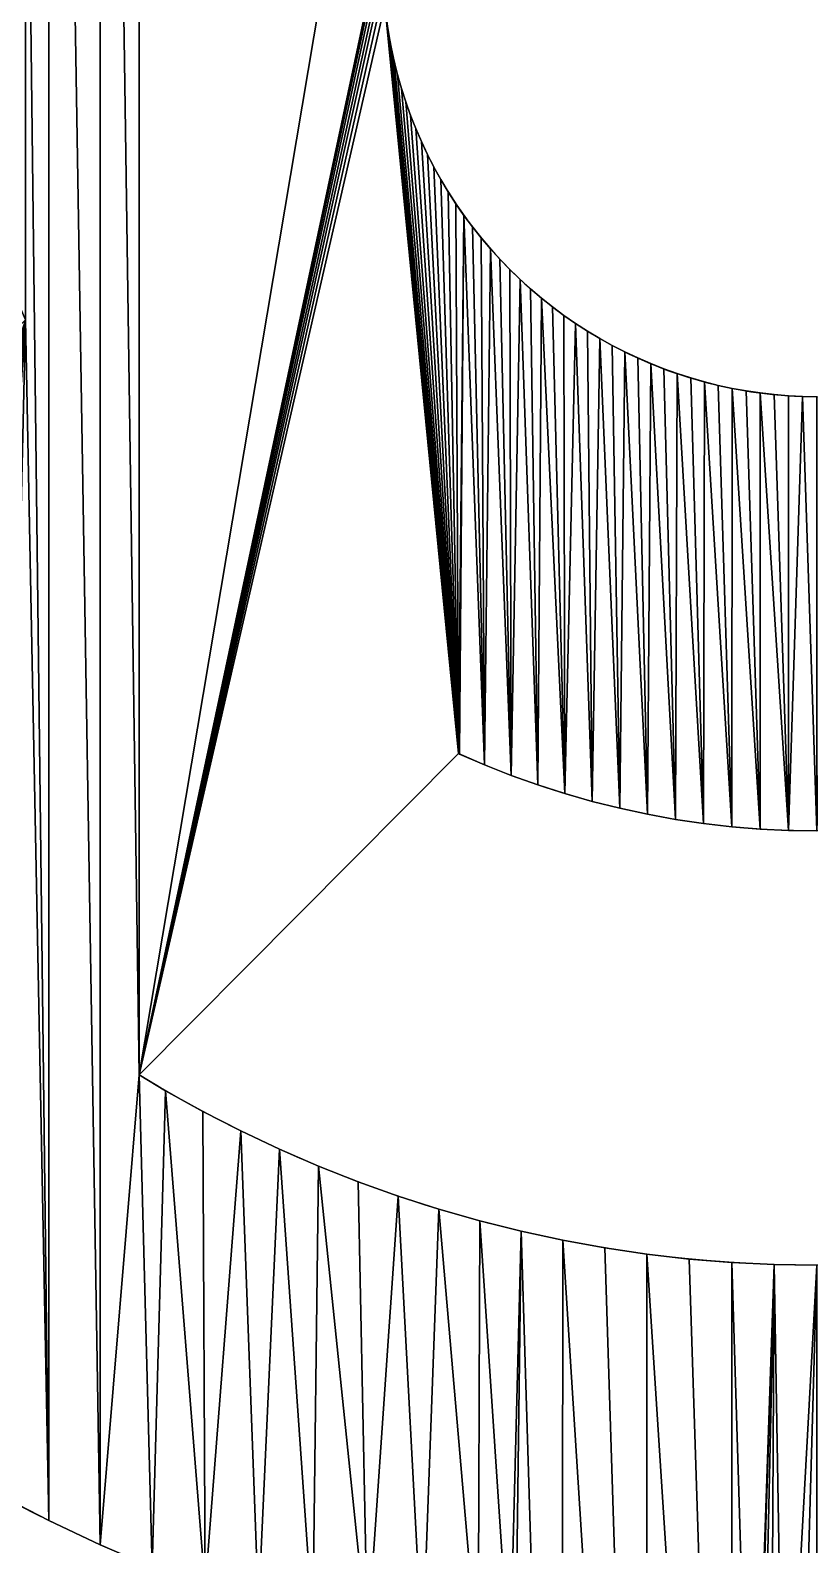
# Model space of a CAD drawing. Extents: x -88 to 88, y -88 to 88.
# Drawn here: x -18.12 to -0.16, y -36.43 to -1.56 of the extents above; entities that cross this region are included whole.
import ezdxf

# ---------------------------------------------------------------- set-up
doc = ezdxf.new("R2010")
doc.units = 0
doc.header["$MEASUREMENT"] = 0
doc.layers.get('0').update_dxf_attribs({"color": 13, "linetype": 'CONTINUOUS'})

# ---------------------------------------------------------------- blocks, each defined once
blk = doc.blocks.new('FUFO_S2')
for p, q in [((78.234, 86.471), (78.234, 86.471, 2)), ((78.292, 86.149), (78.292, 86.149, 2)), ((78.361, 85.829), (78.361, 85.829, 2)), ((78.441, 85.512), (78.441, 85.512, 2)), ((78.531, 85.197), (78.531, 85.197, 2)), ((78.631, 84.886), (78.631, 84.886, 2)), ((78.741, 84.577), (78.741, 84.577, 2)), ((78.861, 84.273), (78.861, 84.273, 2)), ((78.991, 83.973), (78.991, 83.973, 2)), ((79.131, 83.677), (79.131, 83.677, 2)), ((79.281, 83.386), (79.281, 83.386, 2)), ((79.44, 83.1), (79.44, 83.1, 2)), ((79.608, 82.819), (79.608, 82.819, 2)), ((79.785, 82.544), (79.785, 82.544, 2)), ((79.972, 82.275), (79.972, 82.275, 2)), ((80.166, 82.012), (80.166, 82.012, 2)), ((80.37, 81.756), (80.37, 81.756, 2)), ((80.582, 81.507), (80.582, 81.507, 2)), ((80.801, 81.264), (80.801, 81.264, 2)), ((81.029, 81.029), (81.029, 81.029, 2)), ((81.264, 80.801), (81.264, 80.801, 2)), ((81.507, 80.582), (81.507, 80.582, 2)), ((81.756, 80.37), (81.756, 80.37, 2)), ((82.012, 80.166), (82.012, 80.166, 2)), ((82.275, 79.972), (82.275, 79.972, 2)), ((82.544, 79.785), (82.544, 79.785, 2)), ((82.819, 79.608), (82.819, 79.608, 2)), ((83.1, 79.44), (83.1, 79.44, 2)), ((83.386, 79.281), (83.386, 79.281, 2)), ((83.677, 79.131), (83.677, 79.131, 2)), ((83.973, 78.991), (83.973, 78.991, 2)), ((84.273, 78.861), (84.273, 78.861, 2)), ((84.577, 78.741), (84.577, 78.741, 2)), ((84.886, 78.631), (84.886, 78.631, 2)), ((85.197, 78.531), (85.197, 78.531, 2)), ((85.512, 78.441), (85.512, 78.441, 2)), ((85.829, 78.361), (85.829, 78.361, 2)), ((86.149, 78.292), (86.149, 78.292, 2)), ((86.471, 78.234), (86.471, 78.234, 2)), ((86.795, 78.186), (86.795, 78.186, 2)), ((87.12, 78.148), (87.12, 78.148, 2)), ((87.446, 78.121), (87.446, 78.121, 2)), ((87.773, 78.105), (87.773, 78.105, 2)), ((79.847, 69.882), (72.487, 62.487)), ((79.847, 69.882, 2), (72.487, 62.487, 2)), ((79.847, 69.882), (79.847, 69.882, 2)), ((79.872, 69.872), (79.872, 69.872, 2)), ((80.447, 69.622), (80.447, 69.622, 2)), ((81.056, 69.381), (81.056, 69.381, 2)), ((81.672, 69.161), (81.672, 69.161, 2)), ((82.295, 68.961), (82.295, 68.961, 2)), ((82.925, 68.781), (82.925, 68.781, 2)), ((83.56, 68.622), (83.56, 68.622, 2)), ((84.199, 68.484), (84.199, 68.484, 2)), ((84.843, 68.367), (84.843, 68.367, 2)), ((85.491, 68.271), (85.491, 68.271, 2)), ((86.141, 68.196), (86.141, 68.196, 2)), ((86.793, 68.143), (86.793, 68.143, 2)), ((87.447, 68.111), (87.447, 68.111, 2)), ((72.487, 62.487), (72.487, 62.487, 2)), ((73.1, 62.119), (73.1, 62.119, 2)), ((73.958, 61.642), (73.958, 61.642, 2)), ((74.831, 61.194), (74.831, 61.194, 2)), ((75.719, 60.774), (75.719, 60.774, 2)), ((76.619, 60.384), (76.619, 60.384, 2)), ((77.532, 60.023), (77.532, 60.023, 2)), ((78.457, 59.692), (78.457, 59.692, 2)), ((79.391, 59.392), (79.391, 59.392, 2)), ((80.335, 59.122), (80.335, 59.122, 2)), ((81.288, 58.884), (81.288, 58.884, 2)), ((82.247, 58.676), (82.247, 58.676, 2)), ((83.213, 58.501), (83.213, 58.501, 2)), ((84.184, 58.357), (84.184, 58.357, 2)), ((85.159, 58.244), (85.159, 58.244, 2)), ((86.138, 58.164), (86.138, 58.164, 2)), ((87.118, 58.116), (87.118, 58.116, 2)), ((70.408, 52.225), (70.408, 52.225, 2)), ((71.592, 51.665), (71.592, 51.665, 2))]:
    blk.add_line(p, q)
at = {"extrusion": (0, 0, -1)}
for centre, radius in [((-88.1, 88.1), 88.1), ((-88.1, 88.1, -2), 88.1), ((-88.1, 88.1), 10), ((-88.1, 88.1, -2), 10)]:
    blk.add_circle(centre, radius, dxfattribs=at)
for centre, radius, start, end in [((-88.1, 88.1), 50, 278.1311, 351.8689), ((-88.1, 88.1, -2), 50, 278.1311, 351.8689), ((-88.1, 88.1), 40, 280.1834, 349.8166), ((-88.1, 88.1, -2), 40, 280.1834, 349.8166), ((-88.1, 88.1), 20, 245.7053, 294.3716), ((-88.1, 88.1, -2), 20, 245.7053, 294.3716), ((-88.1, 88.1), 30, 238.6345, 301.3655), ((-88.1, 88.1, -2), 30, 238.6345, 301.3655)]:
    blk.add_arc(centre, radius, start, end, dxfattribs=at)
mesh = blk.add_polyface()
corners = [(61.726, 118.174, 2), (61.194, 101.369, 2), (61.642, 102.242, 2), (62.119, 103.1, 2), (62.724, 119.02, 2), (62.487, 103.713, 2), (69.882, 96.353, 2), (63.75, 119.834, 2), (64.801, 120.614, 2), (65.877, 121.359, 2), (70.408, 123.975, 2), (70.408, 52.225, 2), (71.592, 51.665, 2), (71.592, 124.535, 2), (72.487, 62.487, 2), (72.487, 113.713, 2), (68.111, 87.444, 2), (68.111, 88.753, 2), (68.1, 88.099, 2), (68.143, 89.407, 2), (68.143, 86.791, 2), (68.196, 90.059, 2), (68.196, 86.138, 2), (68.271, 90.709, 2), (68.271, 85.488, 2), (68.367, 91.357, 2), (68.367, 84.841, 2), (68.484, 92.001, 2), (68.485, 84.197, 2), (68.622, 92.64, 2), (68.623, 83.557, 2), (68.781, 93.275, 2), (68.782, 82.922, 2), (68.961, 93.905, 2), (68.962, 82.293, 2), (69.161, 94.528, 2), (69.162, 81.67, 2), (69.381, 95.144, 2), (69.382, 81.054, 2), (69.622, 95.753, 2), (69.623, 80.445, 2), (69.872, 96.328, 2), (69.872, 79.872, 2), (79.872, 106.328, 2), (78.148, 89.08, 2), (78.186, 89.405, 2), (78.234, 89.729, 2), (78.292, 90.051, 2), (78.361, 90.371, 2), (78.441, 90.688, 2), (78.531, 91.003, 2), (78.631, 91.314, 2), (78.741, 91.623, 2), (78.861, 91.927, 2), (78.991, 92.227, 2), (79.131, 92.523, 2), (79.281, 92.814, 2), (79.44, 93.1, 2), (79.608, 93.381, 2), (79.785, 93.656, 2)]
mesh.append_faces([[corners[k] for k in face] for face in [(16, 17, 18)]], dxfattribs={"vtx0": -1})
mesh.append_faces([[corners[k] for k in face] for face in [(4, 6, 7), (7, 6, 8), (8, 6, 9), (10, 12, 13), (17, 16, 19), (19, 20, 21), (21, 22, 23), (23, 24, 25), (25, 26, 27), (27, 28, 29), (29, 30, 31), (31, 32, 33), (33, 34, 35), (35, 36, 37), (37, 38, 39), (39, 40, 41), (41, 42, 6)]], dxfattribs={"vtx0": -1, "vtx1": -1})
mesh.append_faces([[corners[k] for k in face] for face in [(10, 6, 11), (13, 14, 15)]], dxfattribs={"vtx0": -1, "vtx1": -1, "vtx2": -1})
mesh.append_faces([[corners[k] for k in face] for face in [(0, 1, 2), (0, 2, 3), (4, 3, 5), (4, 5, 6), (19, 16, 20), (21, 20, 22), (14, 43, 15), (43, 44, 45), (43, 45, 46), (43, 46, 47), (43, 47, 48), (43, 48, 49), (43, 49, 50), (43, 50, 51), (43, 51, 52), (43, 52, 53), (43, 53, 54), (43, 54, 55), (43, 55, 56), (43, 56, 57), (43, 57, 58), (43, 58, 59)]], dxfattribs={"vtx0": -1, "vtx2": -1})
mesh = blk.add_polyface()
corners = [(70.408, 123.975, 2), (70.408, 52.225, 2), (71.592, 51.665, 2), (71.592, 124.535, 2), (72.487, 62.487, 2), (61.642, 73.958, 2), (61.726, 58.026, 2), (62.119, 73.1, 2), (62.724, 57.18, 2), (62.487, 72.487, 2), (69.872, 79.872, 2), (63.75, 56.366, 2), (64.801, 55.586, 2), (65.877, 54.841, 2), (69.882, 96.353, 2), (68.271, 90.709, 2), (68.196, 86.138, 2), (68.271, 85.488, 2), (68.367, 91.357, 2), (68.367, 84.841, 2), (68.484, 92.001, 2), (68.485, 84.197, 2), (68.622, 92.64, 2), (68.623, 83.557, 2), (68.781, 93.275, 2), (68.782, 82.922, 2), (68.961, 93.905, 2), (68.962, 82.293, 2), (69.161, 94.528, 2), (69.162, 81.67, 2), (69.381, 95.144, 2), (69.382, 81.054, 2), (69.622, 95.753, 2), (69.623, 80.445, 2), (69.872, 96.328, 2), (78.105, 87.773, 2), (78.1, 88.1, 2), (78.121, 87.446, 2), (78.148, 87.12, 2), (79.847, 69.882, 2), (78.186, 86.795, 2), (78.234, 86.471, 2), (78.292, 86.149, 2), (78.361, 85.829, 2), (78.441, 85.512, 2), (78.531, 85.197, 2), (78.631, 84.886, 2), (78.741, 84.577, 2), (78.861, 84.273, 2), (78.991, 83.973, 2), (79.131, 83.677, 2), (79.281, 83.386, 2), (79.44, 83.1, 2), (79.608, 82.819, 2), (79.785, 82.544, 2), (79.972, 82.275, 2), (79.872, 106.328, 2), (78.148, 89.08, 2), (78.121, 88.754, 2), (78.105, 88.427, 2)]
mesh.append_faces([[corners[k] for k in face] for face in [(5, 6, 7), (7, 8, 9), (9, 8, 10), (35, 4, 37), (37, 4, 38), (38, 39, 40), (40, 39, 41), (41, 39, 42), (42, 39, 43), (43, 39, 44), (44, 39, 45), (45, 39, 46), (46, 39, 47), (47, 39, 48), (48, 39, 49), (49, 39, 50), (50, 39, 51), (51, 39, 52), (52, 39, 53), (53, 39, 54), (54, 39, 55), (57, 4, 58), (58, 4, 59), (59, 4, 36)]], dxfattribs={"vtx0": -1, "vtx1": -1})
mesh.append_faces([[corners[k] for k in face] for face in [(3, 2, 4), (10, 1, 14), (56, 4, 57)]], dxfattribs={"vtx0": -1, "vtx1": -1, "vtx2": -1})
mesh.append_faces([[corners[k] for k in face] for face in [(0, 1, 2), (10, 8, 11), (10, 11, 12), (10, 12, 13), (15, 16, 17), (18, 17, 19), (20, 19, 21), (22, 21, 23), (24, 23, 25), (26, 25, 27), (28, 27, 29), (30, 29, 31), (32, 31, 33), (34, 33, 10), (4, 35, 36), (38, 4, 39)]], dxfattribs={"vtx0": -1, "vtx2": -1})
mesh = blk.add_polyface()
corners = [(62.487, 103.713), (62.724, 119.02), (69.882, 96.353), (63.75, 119.834), (64.801, 120.614), (65.877, 121.359), (66.977, 122.068), (68.1, 122.741), (71.592, 51.665), (70.408, 123.975), (71.592, 124.535), (72.487, 62.487), (72.487, 113.713), (79.972, 93.925), (79.872, 106.328), (80.445, 106.577), (80.582, 94.693), (81.054, 106.818), (81.264, 95.399), (81.67, 107.038), (81.756, 95.83), (82.293, 107.238), (82.275, 96.228), (82.544, 96.415), (82.922, 107.418), (82.819, 96.592), (83.1, 96.76), (83.557, 107.577), (83.386, 96.919), (83.677, 97.069), (84.197, 107.715), (83.973, 97.209), (84.273, 97.339), (84.841, 107.833), (84.577, 97.459), (84.886, 97.569), (85.488, 107.929), (85.197, 97.669), (85.512, 97.759), (86.138, 108.004), (85.829, 97.839), (86.149, 97.908), (86.791, 108.057), (86.471, 97.966), (86.795, 98.014), (87.444, 108.089), (87.12, 98.052), (87.446, 98.079), (88.099, 108.1), (87.773, 98.095), (88.1, 98.1), (88.753, 108.089), (88.427, 98.095), (88.754, 98.079), (89.407, 108.057)]
mesh.append_faces([[corners[k] for k in face] for face in [(0, 1, 2), (22, 21, 23), (23, 24, 25), (25, 24, 26), (26, 27, 28), (28, 27, 29), (29, 30, 31), (31, 30, 32), (32, 33, 34), (34, 33, 35), (35, 36, 37), (37, 36, 38), (38, 39, 40), (40, 39, 41), (41, 42, 43), (43, 42, 44), (44, 45, 46), (46, 45, 47), (47, 48, 49), (49, 48, 50), (50, 51, 52), (52, 51, 53)]], dxfattribs={"vtx0": -1, "vtx1": -1})
mesh.append_faces([[corners[k] for k in face] for face in [(11, 10, 12)]], dxfattribs={"vtx0": -1, "vtx1": -1, "vtx2": -1})
mesh.append_faces([[corners[k] for k in face] for face in [(2, 1, 3), (2, 3, 4), (2, 4, 5), (2, 5, 6), (2, 6, 7), (8, 9, 10), (13, 14, 15), (16, 15, 17), (18, 17, 19), (20, 19, 21), (23, 21, 24), (26, 24, 27), (29, 27, 30), (32, 30, 33), (35, 33, 36), (38, 36, 39), (41, 39, 42), (44, 42, 45), (47, 45, 48), (50, 48, 51), (53, 51, 54)]], dxfattribs={"vtx0": -1, "vtx2": -1})
mesh = blk.add_polyface()
corners = [(68.196, 86.138), (68.271, 90.709), (68.271, 85.488), (68.367, 91.357), (68.367, 84.841), (68.484, 92.001), (68.485, 84.197), (68.622, 92.64), (68.623, 83.557), (68.781, 93.275), (68.782, 82.922), (68.961, 93.905), (68.962, 82.293), (69.161, 94.528), (69.162, 81.67), (69.381, 95.144), (69.382, 81.054), (69.622, 95.753), (69.623, 80.445), (69.872, 96.328), (69.872, 79.872), (71.592, 51.665), (71.592, 124.535), (72.487, 62.487), (78.148, 87.12), (78.121, 87.446), (78.105, 87.773), (78.1, 88.1), (79.847, 69.882), (78.186, 86.795), (78.234, 86.471), (78.292, 86.149), (78.361, 85.829), (78.441, 85.512), (78.531, 85.197), (78.631, 84.886), (78.741, 84.577), (78.861, 84.273), (78.991, 83.973), (79.131, 83.677), (79.281, 83.386), (79.44, 83.1), (79.608, 82.819), (79.785, 82.544), (79.972, 82.275), (80.447, 69.622), (80.166, 82.012), (80.37, 81.756), (80.582, 81.507), (81.056, 69.381), (80.801, 81.264), (81.029, 81.029), (81.264, 80.801), (81.672, 69.161), (81.507, 80.582), (81.756, 80.37), (82.295, 68.961), (82.012, 80.166), (82.275, 79.972), (79.872, 106.328), (78.148, 89.08), (78.121, 88.754), (78.105, 88.427)]
mesh.append_faces([[corners[k] for k in face] for face in [(0, 1, 2), (2, 3, 4), (4, 5, 6), (6, 7, 8), (8, 9, 10), (10, 11, 12), (12, 13, 14), (14, 15, 16), (16, 17, 18), (18, 19, 20), (24, 23, 25), (25, 23, 26), (26, 23, 27)]], dxfattribs={"vtx0": -1, "vtx1": -1})
mesh.append_faces([[corners[k] for k in face] for face in [(21, 22, 23), (23, 59, 60)]], dxfattribs={"vtx0": -1, "vtx1": -1, "vtx2": -1})
mesh.append_faces([[corners[k] for k in face] for face in [(28, 24, 29), (28, 29, 30), (28, 30, 31), (28, 31, 32), (28, 32, 33), (28, 33, 34), (28, 34, 35), (28, 35, 36), (28, 36, 37), (28, 37, 38), (28, 38, 39), (28, 39, 40), (28, 40, 41), (28, 41, 42), (28, 42, 43), (28, 43, 44), (45, 44, 46), (45, 46, 47), (45, 47, 48), (49, 48, 50), (49, 50, 51), (49, 51, 52), (53, 52, 54), (53, 54, 55), (56, 55, 57), (56, 57, 58), (23, 60, 61), (23, 61, 62), (23, 62, 27)]], dxfattribs={"vtx0": -1, "vtx2": -1})
mesh = blk.add_polyface()
corners = [(62.724, 57.18), (62.487, 72.487), (69.872, 79.872), (63.75, 56.366), (64.801, 55.586), (65.877, 54.841), (70.408, 52.225), (69.882, 96.353), (70.408, 123.975), (71.592, 51.665), (72.487, 62.487), (78.148, 87.12), (79.847, 69.882), (79.972, 82.275), (79.872, 69.872), (80.447, 69.622), (80.582, 81.507), (81.056, 69.381), (81.264, 80.801), (81.672, 69.161), (81.756, 80.37), (82.295, 68.961), (82.275, 79.972), (82.544, 79.785), (82.925, 68.781), (82.819, 79.608), (83.1, 79.44), (83.56, 68.622), (83.386, 79.281), (83.677, 79.131), (84.199, 68.484), (83.973, 78.991), (84.273, 78.861), (84.843, 68.367), (84.577, 78.741), (84.886, 78.631), (85.491, 68.271), (85.197, 78.531), (85.512, 78.441), (86.141, 68.196), (85.829, 78.361), (86.149, 78.292), (86.793, 68.143), (86.471, 78.234), (86.795, 78.186), (87.447, 68.111), (87.12, 78.148), (87.446, 78.121), (87.773, 78.105), (88.101, 68.1), (88.1, 78.1), (88.427, 78.105), (88.756, 68.111), (88.754, 78.121), (89.08, 78.148)]
mesh.append_faces([[corners[k] for k in face] for face in [(0, 2, 3), (3, 2, 4), (4, 2, 5), (6, 8, 9), (10, 11, 12), (12, 13, 14), (14, 13, 15), (15, 16, 17), (17, 18, 19), (19, 20, 21), (21, 23, 24), (24, 26, 27), (27, 29, 30), (30, 32, 33), (33, 35, 36), (36, 38, 39), (39, 41, 42), (42, 44, 45), (45, 48, 49), (49, 51, 52)]], dxfattribs={"vtx0": -1, "vtx1": -1})
mesh.append_faces([[corners[k] for k in face] for face in [(6, 2, 7)]], dxfattribs={"vtx0": -1, "vtx1": -1, "vtx2": -1})
mesh.append_faces([[corners[k] for k in face] for face in [(0, 1, 2), (21, 22, 23), (24, 23, 25), (24, 25, 26), (27, 26, 28), (27, 28, 29), (30, 29, 31), (30, 31, 32), (33, 32, 34), (33, 34, 35), (36, 35, 37), (36, 37, 38), (39, 38, 40), (39, 40, 41), (42, 41, 43), (42, 43, 44), (45, 44, 46), (45, 46, 47), (45, 47, 48), (49, 48, 50), (49, 50, 51), (52, 51, 53), (52, 53, 54)]], dxfattribs={"vtx0": -1, "vtx2": -1})
mesh = blk.add_polyface()
corners = [(68.111, 88.753), (68.111, 87.444), (68.1, 88.099), (68.143, 89.407), (68.143, 86.791), (68.196, 90.059), (68.196, 86.138), (68.271, 90.709), (68.271, 85.488), (68.367, 91.357), (68.367, 84.841), (68.484, 92.001), (68.485, 84.197), (68.622, 92.64), (68.623, 83.557), (68.781, 93.275), (68.782, 82.922), (68.961, 93.905), (68.962, 82.293), (69.161, 94.528), (69.162, 81.67), (69.381, 95.144), (69.382, 81.054), (69.622, 95.753), (69.623, 80.445), (69.872, 96.328), (69.872, 79.872), (69.882, 96.353), (70.408, 123.975), (70.408, 52.225), (79.872, 106.328), (72.487, 62.487), (72.487, 113.713), (78.148, 89.08), (78.186, 89.405), (78.234, 89.729), (78.292, 90.051), (78.361, 90.371), (78.441, 90.688), (78.531, 91.003), (78.631, 91.314), (78.741, 91.623), (78.861, 91.927), (78.991, 92.227), (79.131, 92.523), (79.281, 92.814), (79.44, 93.1), (79.608, 93.381), (79.785, 93.656), (79.972, 93.925), (80.445, 106.577), (80.166, 94.188), (80.37, 94.444), (80.582, 94.693), (81.054, 106.818), (80.801, 94.936), (81.029, 95.171), (81.264, 95.399), (81.67, 107.038), (81.507, 95.618), (81.756, 95.83), (82.293, 107.238), (82.012, 96.034), (82.275, 96.228)]
mesh.append_faces([[corners[k] for k in face] for face in [(0, 1, 2)]], dxfattribs={"vtx0": -1})
mesh.append_faces([[corners[k] for k in face] for face in [(1, 3, 4), (4, 5, 6), (30, 31, 32), (33, 30, 34), (34, 30, 35), (35, 30, 36), (36, 30, 37), (37, 30, 38), (38, 30, 39), (39, 30, 40), (40, 30, 41), (41, 30, 42), (42, 30, 43), (43, 30, 44), (44, 30, 45), (45, 30, 46), (46, 30, 47), (47, 30, 48), (48, 30, 49), (49, 50, 51), (51, 50, 52), (52, 50, 53), (53, 54, 55), (55, 54, 56), (56, 54, 57), (57, 58, 59), (59, 58, 60), (60, 61, 62), (62, 61, 63)]], dxfattribs={"vtx0": -1, "vtx1": -1})
mesh.append_faces([[corners[k] for k in face] for face in [(27, 28, 29)]], dxfattribs={"vtx0": -1, "vtx1": -1, "vtx2": -1})
mesh.append_faces([[corners[k] for k in face] for face in [(1, 0, 3), (4, 3, 5), (6, 5, 7), (8, 7, 9), (10, 9, 11), (12, 11, 13), (14, 13, 15), (16, 15, 17), (18, 17, 19), (20, 19, 21), (22, 21, 23), (24, 23, 25), (26, 25, 27)]], dxfattribs={"vtx0": -1, "vtx2": -1})
mesh = blk.add_polyface()
corners = [(78.186, 86.795), (78.234, 86.471, 2), (78.234, 86.471), (78.186, 86.795, 2)]
mesh.append_faces([[corners[k] for k in face] for face in [(0, 1, 2), (1, 0, 3)]], dxfattribs={"vtx0": -1})
mesh = blk.add_polyface()
corners = [(78.234, 86.471), (78.292, 86.149, 2), (78.292, 86.149), (78.234, 86.471, 2)]
mesh.append_faces([[corners[k] for k in face] for face in [(0, 1, 2), (1, 0, 3)]], dxfattribs={"vtx0": -1})
mesh = blk.add_polyface()
corners = [(78.292, 86.149), (78.361, 85.829, 2), (78.361, 85.829), (78.292, 86.149, 2)]
mesh.append_faces([[corners[k] for k in face] for face in [(0, 1, 2), (1, 0, 3)]], dxfattribs={"vtx0": -1})
mesh = blk.add_polyface()
corners = [(78.361, 85.829), (78.441, 85.512, 2), (78.441, 85.512), (78.361, 85.829, 2)]
mesh.append_faces([[corners[k] for k in face] for face in [(0, 1, 2), (1, 0, 3)]], dxfattribs={"vtx0": -1})
mesh = blk.add_polyface()
corners = [(78.441, 85.512), (78.531, 85.197, 2), (78.531, 85.197), (78.441, 85.512, 2)]
mesh.append_faces([[corners[k] for k in face] for face in [(0, 1, 2), (1, 0, 3)]], dxfattribs={"vtx0": -1})
mesh = blk.add_polyface()
corners = [(78.531, 85.197), (78.631, 84.886, 2), (78.631, 84.886), (78.531, 85.197, 2)]
mesh.append_faces([[corners[k] for k in face] for face in [(0, 1, 2), (1, 0, 3)]], dxfattribs={"vtx0": -1})
mesh = blk.add_polyface()
corners = [(78.631, 84.886), (78.741, 84.577, 2), (78.741, 84.577), (78.631, 84.886, 2)]
mesh.append_faces([[corners[k] for k in face] for face in [(0, 1, 2), (1, 0, 3)]], dxfattribs={"vtx0": -1})
mesh = blk.add_polyface()
corners = [(78.741, 84.577), (78.861, 84.273, 2), (78.861, 84.273), (78.741, 84.577, 2)]
mesh.append_faces([[corners[k] for k in face] for face in [(0, 1, 2), (1, 0, 3)]], dxfattribs={"vtx0": -1})
mesh = blk.add_polyface()
corners = [(78.861, 84.273), (78.991, 83.973, 2), (78.991, 83.973), (78.861, 84.273, 2)]
mesh.append_faces([[corners[k] for k in face] for face in [(0, 1, 2), (1, 0, 3)]], dxfattribs={"vtx0": -1})
mesh = blk.add_polyface()
corners = [(78.991, 83.973), (79.131, 83.677, 2), (79.131, 83.677), (78.991, 83.973, 2)]
mesh.append_faces([[corners[k] for k in face] for face in [(0, 1, 2), (1, 0, 3)]], dxfattribs={"vtx0": -1})
mesh = blk.add_polyface()
corners = [(79.131, 83.677), (79.281, 83.386, 2), (79.281, 83.386), (79.131, 83.677, 2)]
mesh.append_faces([[corners[k] for k in face] for face in [(0, 1, 2), (1, 0, 3)]], dxfattribs={"vtx0": -1})
mesh = blk.add_polyface()
corners = [(79.281, 83.386), (79.44, 83.1, 2), (79.44, 83.1), (79.281, 83.386, 2)]
mesh.append_faces([[corners[k] for k in face] for face in [(0, 1, 2), (1, 0, 3)]], dxfattribs={"vtx0": -1})
mesh = blk.add_polyface()
corners = [(79.44, 83.1), (79.608, 82.819, 2), (79.608, 82.819), (79.44, 83.1, 2)]
mesh.append_faces([[corners[k] for k in face] for face in [(0, 1, 2), (1, 0, 3)]], dxfattribs={"vtx0": -1})
mesh = blk.add_polyface()
corners = [(79.608, 82.819), (79.785, 82.544, 2), (79.785, 82.544), (79.608, 82.819, 2)]
mesh.append_faces([[corners[k] for k in face] for face in [(0, 1, 2), (1, 0, 3)]], dxfattribs={"vtx0": -1})
mesh = blk.add_polyface()
corners = [(79.785, 82.544), (79.972, 82.275, 2), (79.972, 82.275), (79.785, 82.544, 2)]
mesh.append_faces([[corners[k] for k in face] for face in [(0, 1, 2), (1, 0, 3)]], dxfattribs={"vtx0": -1})
mesh = blk.add_polyface()
corners = [(79.972, 82.275, 2), (79.847, 69.882, 2), (79.872, 69.872, 2), (80.447, 69.622, 2), (80.166, 82.012, 2), (80.37, 81.756, 2), (80.582, 81.507, 2), (81.056, 69.381, 2), (80.801, 81.264, 2), (81.029, 81.029, 2), (81.264, 80.801, 2), (81.672, 69.161, 2), (81.507, 80.582, 2), (81.756, 80.37, 2), (82.295, 68.961, 2), (82.012, 80.166, 2), (82.275, 79.972, 2), (82.544, 79.785, 2), (82.925, 68.781, 2), (82.819, 79.608, 2), (83.1, 79.44, 2), (83.56, 68.622, 2), (83.386, 79.281, 2), (83.677, 79.131, 2), (84.199, 68.484, 2), (83.973, 78.991, 2), (84.273, 78.861, 2), (84.843, 68.367, 2), (84.577, 78.741, 2), (84.886, 78.631, 2), (85.491, 68.271, 2), (85.197, 78.531, 2), (85.512, 78.441, 2), (86.141, 68.196, 2), (85.829, 78.361, 2), (86.149, 78.292, 2), (86.793, 68.143, 2), (86.471, 78.234, 2), (86.795, 78.186, 2), (87.447, 68.111, 2), (87.12, 78.148, 2), (87.446, 78.121, 2), (87.773, 78.105, 2), (88.101, 68.1, 2), (88.1, 78.1, 2)]
mesh.append_faces([[corners[k] for k in face] for face in [(0, 3, 4), (4, 3, 5), (5, 3, 6), (6, 7, 8), (8, 7, 9), (9, 7, 10), (10, 11, 12), (12, 11, 13), (13, 14, 15), (15, 14, 16), (16, 14, 17), (17, 18, 19), (19, 18, 20), (20, 21, 22), (22, 21, 23), (23, 24, 25), (25, 24, 26), (26, 27, 28), (28, 27, 29), (29, 30, 31), (31, 30, 32), (32, 33, 34), (34, 33, 35), (35, 36, 37), (37, 36, 38), (38, 39, 40), (40, 39, 41), (41, 39, 42), (42, 43, 44)]], dxfattribs={"vtx0": -1, "vtx1": -1})
mesh.append_faces([[corners[k] for k in face] for face in [(0, 1, 2), (0, 2, 3), (6, 3, 7), (10, 7, 11), (13, 11, 14), (17, 14, 18), (20, 18, 21), (23, 21, 24), (26, 24, 27), (29, 27, 30), (32, 30, 33), (35, 33, 36), (38, 36, 39), (42, 39, 43)]], dxfattribs={"vtx0": -1, "vtx2": -1})
mesh = blk.add_polyface()
corners = [(79.972, 82.275), (80.166, 82.012, 2), (80.166, 82.012), (79.972, 82.275, 2)]
mesh.append_faces([[corners[k] for k in face] for face in [(0, 1, 2), (1, 0, 3)]], dxfattribs={"vtx0": -1})
mesh = blk.add_polyface()
corners = [(80.166, 82.012), (80.37, 81.756, 2), (80.37, 81.756), (80.166, 82.012, 2)]
mesh.append_faces([[corners[k] for k in face] for face in [(0, 1, 2), (1, 0, 3)]], dxfattribs={"vtx0": -1})
mesh = blk.add_polyface()
corners = [(80.37, 81.756), (80.582, 81.507, 2), (80.582, 81.507), (80.37, 81.756, 2)]
mesh.append_faces([[corners[k] for k in face] for face in [(0, 1, 2), (1, 0, 3)]], dxfattribs={"vtx0": -1})
mesh = blk.add_polyface()
corners = [(80.582, 81.507), (80.801, 81.264, 2), (80.801, 81.264), (80.582, 81.507, 2)]
mesh.append_faces([[corners[k] for k in face] for face in [(0, 1, 2), (1, 0, 3)]], dxfattribs={"vtx0": -1})
mesh = blk.add_polyface()
corners = [(80.801, 81.264), (81.029, 81.029, 2), (81.029, 81.029), (80.801, 81.264, 2)]
mesh.append_faces([[corners[k] for k in face] for face in [(0, 1, 2), (1, 0, 3)]], dxfattribs={"vtx0": -1})
mesh = blk.add_polyface()
corners = [(81.029, 81.029, 2), (81.264, 80.801), (81.029, 81.029), (81.264, 80.801, 2)]
mesh.append_faces([[corners[k] for k in face] for face in [(0, 1, 2), (1, 0, 3)]], dxfattribs={"vtx0": -1})
mesh = blk.add_polyface()
corners = [(81.264, 80.801, 2), (81.507, 80.582), (81.264, 80.801), (81.507, 80.582, 2)]
mesh.append_faces([[corners[k] for k in face] for face in [(0, 1, 2), (1, 0, 3)]], dxfattribs={"vtx0": -1})
mesh = blk.add_polyface()
corners = [(81.507, 80.582, 2), (81.756, 80.37), (81.507, 80.582), (81.756, 80.37, 2)]
mesh.append_faces([[corners[k] for k in face] for face in [(0, 1, 2), (1, 0, 3)]], dxfattribs={"vtx0": -1})
mesh = blk.add_polyface()
corners = [(81.756, 80.37, 2), (82.012, 80.166), (81.756, 80.37), (82.012, 80.166, 2)]
mesh.append_faces([[corners[k] for k in face] for face in [(0, 1, 2), (1, 0, 3)]], dxfattribs={"vtx0": -1})
mesh = blk.add_polyface()
corners = [(72.487, 62.487, 2), (71.592, 51.665, 2), (72.793, 51.145, 2), (73.1, 62.119, 2), (74.01, 50.664, 2), (73.958, 61.642, 2), (74.831, 61.194, 2), (75.242, 50.223, 2), (75.719, 60.774, 2), (76.489, 49.822, 2), (76.619, 60.384, 2), (77.747, 49.463, 2), (77.532, 60.023, 2), (78.457, 59.692, 2), (79.017, 49.145, 2), (79.391, 59.392, 2), (80.296, 48.869, 2), (80.335, 59.122, 2), (81.029, 48.735, 2), (81.288, 58.884, 2), (62.119, 73.1, 2), (61.726, 58.026, 2), (62.724, 57.18, 2), (69.872, 79.872, 2), (65.877, 54.841, 2), (66.977, 54.132, 2), (68.1, 53.459, 2), (69.244, 52.823, 2), (70.408, 52.225, 2), (86.6, 43.1, 2), (87.118, 58.116, 2), (86.138, 58.164, 2), (86.651, 43.488, 2), (86.801, 43.85, 2), (87.039, 44.161, 2), (87.35, 44.399, 2), (88.1, 58.1, 2), (87.712, 44.549, 2), (88.1, 44.6, 2), (81.029, 38.609, 2), (82.219, 28.389, 2), (82.247, 58.676, 2), (84.176, 28.228, 2), (83.213, 58.501, 2), (84.184, 58.357, 2), (86.137, 28.132, 2), (85.159, 58.244, 2), (88.1, 28.1, 2), (86.651, 42.712, 2), (86.801, 42.35, 2)]
mesh.append_faces([[corners[k] for k in face] for face in [(0, 2, 3), (3, 4, 5), (5, 4, 6), (6, 7, 8), (8, 9, 10), (10, 11, 12), (12, 11, 13), (13, 14, 15), (15, 16, 17), (17, 18, 19), (30, 35, 36), (39, 40, 18), (19, 40, 41), (41, 42, 43), (43, 42, 44), (44, 45, 46), (46, 45, 31), (29, 47, 48), (48, 47, 49)]], dxfattribs={"vtx0": -1, "vtx1": -1})
mesh.append_faces([[corners[k] for k in face] for face in [(18, 40, 19), (31, 45, 29)]], dxfattribs={"vtx0": -1, "vtx1": -1, "vtx2": -1})
mesh.append_faces([[corners[k] for k in face] for face in [(0, 1, 2), (3, 2, 4), (6, 4, 7), (8, 7, 9), (10, 9, 11), (13, 11, 14), (15, 14, 16), (17, 16, 18), (20, 21, 22), (23, 24, 25), (23, 25, 26), (23, 26, 27), (23, 27, 28), (29, 30, 31), (30, 29, 32), (30, 32, 33), (30, 33, 34), (30, 34, 35), (36, 35, 37), (36, 37, 38), (41, 40, 42), (44, 42, 45)]], dxfattribs={"vtx0": -1, "vtx2": -1})
mesh = blk.add_polyface()
corners = [(65.877, 54.841), (69.872, 79.872), (66.977, 54.132), (68.1, 53.459), (69.244, 52.823), (70.408, 52.225), (71.592, 51.665), (72.487, 62.487), (72.793, 51.145), (73.1, 62.119), (74.01, 50.664), (73.958, 61.642), (74.831, 61.194), (75.242, 50.223), (75.719, 60.774), (76.489, 49.822), (76.619, 60.384), (77.747, 49.463), (77.532, 60.023), (78.457, 59.692), (79.017, 49.145), (79.391, 59.392), (80.296, 48.869), (80.335, 59.122), (81.029, 48.735), (81.288, 58.884), (81.029, 38.609), (82.219, 28.389), (82.247, 58.676), (84.176, 28.228), (83.213, 58.501), (84.184, 58.357), (86.137, 28.132), (85.159, 58.244), (86.138, 58.164), (86.6, 43.1), (87.118, 58.116), (86.651, 43.488), (86.801, 43.85), (87.039, 44.161), (87.35, 44.399), (88.1, 58.1), (87.712, 44.549), (88.1, 44.6), (89.082, 58.116), (88.488, 44.549), (88.85, 44.399), (89.161, 44.161)]
mesh.append_faces([[corners[k] for k in face] for face in [(0, 1, 2), (2, 1, 3), (3, 1, 4), (4, 1, 5), (6, 7, 8), (8, 9, 10), (10, 12, 13), (13, 14, 15), (15, 16, 17), (17, 19, 20), (20, 21, 22), (22, 23, 24), (24, 25, 26), (27, 28, 29), (29, 31, 32), (36, 35, 34), (35, 36, 37), (37, 36, 38), (38, 36, 39), (39, 36, 40), (40, 41, 42), (42, 41, 43), (43, 44, 45), (45, 44, 46), (46, 44, 47)]], dxfattribs={"vtx0": -1, "vtx1": -1})
mesh.append_faces([[corners[k] for k in face] for face in [(27, 26, 25), (32, 34, 35)]], dxfattribs={"vtx0": -1, "vtx1": -1, "vtx2": -1})
mesh.append_faces([[corners[k] for k in face] for face in [(8, 7, 9), (10, 9, 11), (10, 11, 12), (13, 12, 14), (15, 14, 16), (17, 16, 18), (17, 18, 19), (20, 19, 21), (22, 21, 23), (24, 23, 25), (27, 25, 28), (29, 28, 30), (29, 30, 31), (32, 31, 33), (32, 33, 34), (40, 36, 41), (43, 41, 44)]], dxfattribs={"vtx0": -1, "vtx2": -1})
mesh = blk.add_polyface()
corners = [(82.012, 80.166, 2), (82.275, 79.972), (82.012, 80.166), (82.275, 79.972, 2)]
mesh.append_faces([[corners[k] for k in face] for face in [(0, 1, 2), (1, 0, 3)]], dxfattribs={"vtx0": -1})
mesh = blk.add_polyface()
corners = [(82.275, 79.972, 2), (82.544, 79.785), (82.275, 79.972), (82.544, 79.785, 2)]
mesh.append_faces([[corners[k] for k in face] for face in [(0, 1, 2), (1, 0, 3)]], dxfattribs={"vtx0": -1})
mesh = blk.add_polyface()
corners = [(82.544, 79.785, 2), (82.819, 79.608), (82.544, 79.785), (82.819, 79.608, 2)]
mesh.append_faces([[corners[k] for k in face] for face in [(0, 1, 2), (1, 0, 3)]], dxfattribs={"vtx0": -1})
mesh = blk.add_polyface()
corners = [(82.819, 79.608, 2), (83.1, 79.44), (82.819, 79.608), (83.1, 79.44, 2)]
mesh.append_faces([[corners[k] for k in face] for face in [(0, 1, 2), (1, 0, 3)]], dxfattribs={"vtx0": -1})
mesh = blk.add_polyface()
corners = [(83.1, 79.44, 2), (83.386, 79.281), (83.1, 79.44), (83.386, 79.281, 2)]
mesh.append_faces([[corners[k] for k in face] for face in [(0, 1, 2), (1, 0, 3)]], dxfattribs={"vtx0": -1})
mesh = blk.add_polyface()
corners = [(83.386, 79.281, 2), (83.677, 79.131), (83.386, 79.281), (83.677, 79.131, 2)]
mesh.append_faces([[corners[k] for k in face] for face in [(0, 1, 2), (1, 0, 3)]], dxfattribs={"vtx0": -1})
mesh = blk.add_polyface()
corners = [(83.677, 79.131, 2), (83.973, 78.991), (83.677, 79.131), (83.973, 78.991, 2)]
mesh.append_faces([[corners[k] for k in face] for face in [(0, 1, 2), (1, 0, 3)]], dxfattribs={"vtx0": -1})
mesh = blk.add_polyface()
corners = [(83.973, 78.991, 2), (84.273, 78.861), (83.973, 78.991), (84.273, 78.861, 2)]
mesh.append_faces([[corners[k] for k in face] for face in [(0, 1, 2), (1, 0, 3)]], dxfattribs={"vtx0": -1})
mesh = blk.add_polyface()
corners = [(84.273, 78.861, 2), (84.577, 78.741), (84.273, 78.861), (84.577, 78.741, 2)]
mesh.append_faces([[corners[k] for k in face] for face in [(0, 1, 2), (1, 0, 3)]], dxfattribs={"vtx0": -1})
mesh = blk.add_polyface()
corners = [(84.577, 78.741, 2), (84.886, 78.631), (84.577, 78.741), (84.886, 78.631, 2)]
mesh.append_faces([[corners[k] for k in face] for face in [(0, 1, 2), (1, 0, 3)]], dxfattribs={"vtx0": -1})
mesh = blk.add_polyface()
corners = [(84.886, 78.631, 2), (85.197, 78.531), (84.886, 78.631), (85.197, 78.531, 2)]
mesh.append_faces([[corners[k] for k in face] for face in [(0, 1, 2), (1, 0, 3)]], dxfattribs={"vtx0": -1})
mesh = blk.add_polyface()
corners = [(85.197, 78.531, 2), (85.512, 78.441), (85.197, 78.531), (85.512, 78.441, 2)]
mesh.append_faces([[corners[k] for k in face] for face in [(0, 1, 2), (1, 0, 3)]], dxfattribs={"vtx0": -1})
mesh = blk.add_polyface()
corners = [(85.512, 78.441, 2), (85.829, 78.361), (85.512, 78.441), (85.829, 78.361, 2)]
mesh.append_faces([[corners[k] for k in face] for face in [(0, 1, 2), (1, 0, 3)]], dxfattribs={"vtx0": -1})
mesh = blk.add_polyface()
corners = [(85.829, 78.361, 2), (86.149, 78.292), (85.829, 78.361), (86.149, 78.292, 2)]
mesh.append_faces([[corners[k] for k in face] for face in [(0, 1, 2), (1, 0, 3)]], dxfattribs={"vtx0": -1})
mesh = blk.add_polyface()
corners = [(86.149, 78.292, 2), (86.471, 78.234), (86.149, 78.292), (86.471, 78.234, 2)]
mesh.append_faces([[corners[k] for k in face] for face in [(0, 1, 2), (1, 0, 3)]], dxfattribs={"vtx0": -1})
mesh = blk.add_polyface()
corners = [(86.471, 78.234, 2), (86.795, 78.186), (86.471, 78.234), (86.795, 78.186, 2)]
mesh.append_faces([[corners[k] for k in face] for face in [(0, 1, 2), (1, 0, 3)]], dxfattribs={"vtx0": -1})
mesh = blk.add_polyface()
corners = [(86.795, 78.186, 2), (87.12, 78.148), (86.795, 78.186), (87.12, 78.148, 2)]
mesh.append_faces([[corners[k] for k in face] for face in [(0, 1, 2), (1, 0, 3)]], dxfattribs={"vtx0": -1})
mesh = blk.add_polyface()
corners = [(87.12, 78.148, 2), (87.446, 78.121), (87.12, 78.148), (87.446, 78.121, 2)]
mesh.append_faces([[corners[k] for k in face] for face in [(0, 1, 2), (1, 0, 3)]], dxfattribs={"vtx0": -1})
mesh = blk.add_polyface()
corners = [(87.446, 78.121, 2), (87.773, 78.105), (87.446, 78.121), (87.773, 78.105, 2)]
mesh.append_faces([[corners[k] for k in face] for face in [(0, 1, 2), (1, 0, 3)]], dxfattribs={"vtx0": -1})
mesh = blk.add_polyface()
corners = [(87.773, 78.105, 2), (88.1, 78.1), (87.773, 78.105), (88.1, 78.1, 2)]
mesh.append_faces([[corners[k] for k in face] for face in [(0, 1, 2), (1, 0, 3)]], dxfattribs={"vtx0": -1})
mesh = blk.add_polyface()
corners = [(79.847, 69.882), (72.487, 62.487, 2), (72.487, 62.487), (79.847, 69.882, 2)]
mesh.append_faces([[corners[k] for k in face] for face in [(0, 1, 2), (1, 0, 3)]], dxfattribs={"vtx0": -1})
mesh = blk.add_polyface()
corners = [(79.872, 69.872, 2), (79.847, 69.882), (79.872, 69.872), (79.847, 69.882, 2)]
mesh.append_faces([[corners[k] for k in face] for face in [(0, 1, 2), (1, 0, 3)]], dxfattribs={"vtx0": -1})
mesh = blk.add_polyface()
corners = [(80.447, 69.622, 2), (79.872, 69.872), (80.447, 69.622), (79.872, 69.872, 2)]
mesh.append_faces([[corners[k] for k in face] for face in [(0, 1, 2), (1, 0, 3)]], dxfattribs={"vtx0": -1})
mesh = blk.add_polyface()
corners = [(81.056, 69.381, 2), (80.447, 69.622), (81.056, 69.381), (80.447, 69.622, 2)]
mesh.append_faces([[corners[k] for k in face] for face in [(0, 1, 2), (1, 0, 3)]], dxfattribs={"vtx0": -1})
mesh = blk.add_polyface()
corners = [(81.672, 69.161, 2), (81.056, 69.381), (81.672, 69.161), (81.056, 69.381, 2)]
mesh.append_faces([[corners[k] for k in face] for face in [(0, 1, 2), (1, 0, 3)]], dxfattribs={"vtx0": -1})
mesh = blk.add_polyface()
corners = [(82.295, 68.961, 2), (81.672, 69.161), (82.295, 68.961), (81.672, 69.161, 2)]
mesh.append_faces([[corners[k] for k in face] for face in [(0, 1, 2), (1, 0, 3)]], dxfattribs={"vtx0": -1})
mesh = blk.add_polyface()
corners = [(82.925, 68.781, 2), (82.295, 68.961), (82.925, 68.781), (82.295, 68.961, 2)]
mesh.append_faces([[corners[k] for k in face] for face in [(0, 1, 2), (1, 0, 3)]], dxfattribs={"vtx0": -1})
mesh = blk.add_polyface()
corners = [(83.56, 68.622, 2), (82.925, 68.781), (83.56, 68.622), (82.925, 68.781, 2)]
mesh.append_faces([[corners[k] for k in face] for face in [(0, 1, 2), (1, 0, 3)]], dxfattribs={"vtx0": -1})
mesh = blk.add_polyface()
corners = [(84.199, 68.484, 2), (83.56, 68.622), (84.199, 68.484), (83.56, 68.622, 2)]
mesh.append_faces([[corners[k] for k in face] for face in [(0, 1, 2), (1, 0, 3)]], dxfattribs={"vtx0": -1})
mesh = blk.add_polyface()
corners = [(84.843, 68.367, 2), (84.199, 68.484), (84.843, 68.367), (84.199, 68.484, 2)]
mesh.append_faces([[corners[k] for k in face] for face in [(0, 1, 2), (1, 0, 3)]], dxfattribs={"vtx0": -1})
mesh = blk.add_polyface()
corners = [(85.491, 68.271, 2), (84.843, 68.367), (85.491, 68.271), (84.843, 68.367, 2)]
mesh.append_faces([[corners[k] for k in face] for face in [(0, 1, 2), (1, 0, 3)]], dxfattribs={"vtx0": -1})
mesh = blk.add_polyface()
corners = [(86.141, 68.196, 2), (85.491, 68.271), (86.141, 68.196), (85.491, 68.271, 2)]
mesh.append_faces([[corners[k] for k in face] for face in [(0, 1, 2), (1, 0, 3)]], dxfattribs={"vtx0": -1})
mesh = blk.add_polyface()
corners = [(86.793, 68.143, 2), (86.141, 68.196), (86.793, 68.143), (86.141, 68.196, 2)]
mesh.append_faces([[corners[k] for k in face] for face in [(0, 1, 2), (1, 0, 3)]], dxfattribs={"vtx0": -1})
mesh = blk.add_polyface()
corners = [(87.447, 68.111, 2), (86.793, 68.143), (87.447, 68.111), (86.793, 68.143, 2)]
mesh.append_faces([[corners[k] for k in face] for face in [(0, 1, 2), (1, 0, 3)]], dxfattribs={"vtx0": -1})
mesh = blk.add_polyface()
corners = [(88.101, 68.1, 2), (87.447, 68.111), (88.101, 68.1), (87.447, 68.111, 2)]
mesh.append_faces([[corners[k] for k in face] for face in [(0, 1, 2), (1, 0, 3)]], dxfattribs={"vtx0": -1})
mesh = blk.add_polyface()
corners = [(72.487, 62.487, 2), (73.1, 62.119), (72.487, 62.487), (73.1, 62.119, 2)]
mesh.append_faces([[corners[k] for k in face] for face in [(0, 1, 2), (1, 0, 3)]], dxfattribs={"vtx0": -1})
mesh = blk.add_polyface()
corners = [(73.1, 62.119, 2), (73.958, 61.642), (73.1, 62.119), (73.958, 61.642, 2)]
mesh.append_faces([[corners[k] for k in face] for face in [(0, 1, 2), (1, 0, 3)]], dxfattribs={"vtx0": -1})
mesh = blk.add_polyface()
corners = [(73.958, 61.642, 2), (74.831, 61.194), (73.958, 61.642), (74.831, 61.194, 2)]
mesh.append_faces([[corners[k] for k in face] for face in [(0, 1, 2), (1, 0, 3)]], dxfattribs={"vtx0": -1})
mesh = blk.add_polyface()
corners = [(74.831, 61.194, 2), (75.719, 60.774), (74.831, 61.194), (75.719, 60.774, 2)]
mesh.append_faces([[corners[k] for k in face] for face in [(0, 1, 2), (1, 0, 3)]], dxfattribs={"vtx0": -1})
mesh = blk.add_polyface()
corners = [(75.719, 60.774, 2), (76.619, 60.384), (75.719, 60.774), (76.619, 60.384, 2)]
mesh.append_faces([[corners[k] for k in face] for face in [(0, 1, 2), (1, 0, 3)]], dxfattribs={"vtx0": -1})
mesh = blk.add_polyface()
corners = [(76.619, 60.384, 2), (77.532, 60.023), (76.619, 60.384), (77.532, 60.023, 2)]
mesh.append_faces([[corners[k] for k in face] for face in [(0, 1, 2), (1, 0, 3)]], dxfattribs={"vtx0": -1})
mesh = blk.add_polyface()
corners = [(77.532, 60.023, 2), (78.457, 59.692), (77.532, 60.023), (78.457, 59.692, 2)]
mesh.append_faces([[corners[k] for k in face] for face in [(0, 1, 2), (1, 0, 3)]], dxfattribs={"vtx0": -1})
mesh = blk.add_polyface()
corners = [(78.457, 59.692, 2), (79.391, 59.392), (78.457, 59.692), (79.391, 59.392, 2)]
mesh.append_faces([[corners[k] for k in face] for face in [(0, 1, 2), (1, 0, 3)]], dxfattribs={"vtx0": -1})
mesh = blk.add_polyface()
corners = [(79.391, 59.392, 2), (80.335, 59.122), (79.391, 59.392), (80.335, 59.122, 2)]
mesh.append_faces([[corners[k] for k in face] for face in [(0, 1, 2), (1, 0, 3)]], dxfattribs={"vtx0": -1})
mesh = blk.add_polyface()
corners = [(80.335, 59.122, 2), (81.288, 58.884), (80.335, 59.122), (81.288, 58.884, 2)]
mesh.append_faces([[corners[k] for k in face] for face in [(0, 1, 2), (1, 0, 3)]], dxfattribs={"vtx0": -1})
mesh = blk.add_polyface()
corners = [(81.288, 58.884, 2), (82.247, 58.676), (81.288, 58.884), (82.247, 58.676, 2)]
mesh.append_faces([[corners[k] for k in face] for face in [(0, 1, 2), (1, 0, 3)]], dxfattribs={"vtx0": -1})
mesh = blk.add_polyface()
corners = [(82.247, 58.676, 2), (83.213, 58.501), (82.247, 58.676), (83.213, 58.501, 2)]
mesh.append_faces([[corners[k] for k in face] for face in [(0, 1, 2), (1, 0, 3)]], dxfattribs={"vtx0": -1})
mesh = blk.add_polyface()
corners = [(83.213, 58.501, 2), (84.184, 58.357), (83.213, 58.501), (84.184, 58.357, 2)]
mesh.append_faces([[corners[k] for k in face] for face in [(0, 1, 2), (1, 0, 3)]], dxfattribs={"vtx0": -1})
mesh = blk.add_polyface()
corners = [(84.184, 58.357, 2), (85.159, 58.244), (84.184, 58.357), (85.159, 58.244, 2)]
mesh.append_faces([[corners[k] for k in face] for face in [(0, 1, 2), (1, 0, 3)]], dxfattribs={"vtx0": -1})
mesh = blk.add_polyface()
corners = [(85.159, 58.244, 2), (86.138, 58.164), (85.159, 58.244), (86.138, 58.164, 2)]
mesh.append_faces([[corners[k] for k in face] for face in [(0, 1, 2), (1, 0, 3)]], dxfattribs={"vtx0": -1})
mesh = blk.add_polyface()
corners = [(86.138, 58.164, 2), (87.118, 58.116), (86.138, 58.164), (87.118, 58.116, 2)]
mesh.append_faces([[corners[k] for k in face] for face in [(0, 1, 2), (1, 0, 3)]], dxfattribs={"vtx0": -1})
mesh = blk.add_polyface()
corners = [(87.118, 58.116, 2), (88.1, 58.1), (87.118, 58.116), (88.1, 58.1, 2)]
mesh.append_faces([[corners[k] for k in face] for face in [(0, 1, 2), (1, 0, 3)]], dxfattribs={"vtx0": -1})
mesh = blk.add_polyface()
corners = [(70.408, 52.225, 2), (69.244, 52.823), (70.408, 52.225), (69.244, 52.823, 2)]
mesh.append_faces([[corners[k] for k in face] for face in [(0, 1, 2), (1, 0, 3)]], dxfattribs={"vtx0": -1})
mesh = blk.add_polyface()
corners = [(71.592, 51.665, 2), (70.408, 52.225), (71.592, 51.665), (70.408, 52.225, 2)]
mesh.append_faces([[corners[k] for k in face] for face in [(0, 1, 2), (1, 0, 3)]], dxfattribs={"vtx0": -1})
mesh = blk.add_polyface()
corners = [(72.793, 51.145, 2), (71.592, 51.665), (72.793, 51.145), (71.592, 51.665, 2)]
mesh.append_faces([[corners[k] for k in face] for face in [(0, 1, 2), (1, 0, 3)]], dxfattribs={"vtx0": -1})

msp = doc.modelspace()

# ---------------------------------------------------------------- block references
msp.add_blockref('FUFO_S2', (-88.1, -88.1))

doc.saveas('drawing.dxf')
